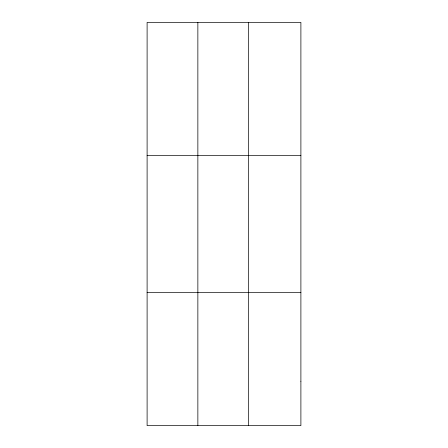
<?xml version="1.0" encoding="UTF-8"?>
<svg xmlns="http://www.w3.org/2000/svg" width="448" height="448" viewBox="0 0 448 448"><rect width="100%" height="100%" fill="white"/><g stroke="black" fill="none" stroke-linecap="round" stroke-linejoin="round"><path stroke-width="0.67" d="M197.859 425.6L197.859 22.4M248.606 425.6L248.606 22.4M147.106 155.456L300.894 155.456M147.106 292.544L300.894 292.544M300.894 381.248L300.894 425.6L147.106 425.6L147.106 22.4L300.894 22.4L300.894 381.248"/></g></svg>
